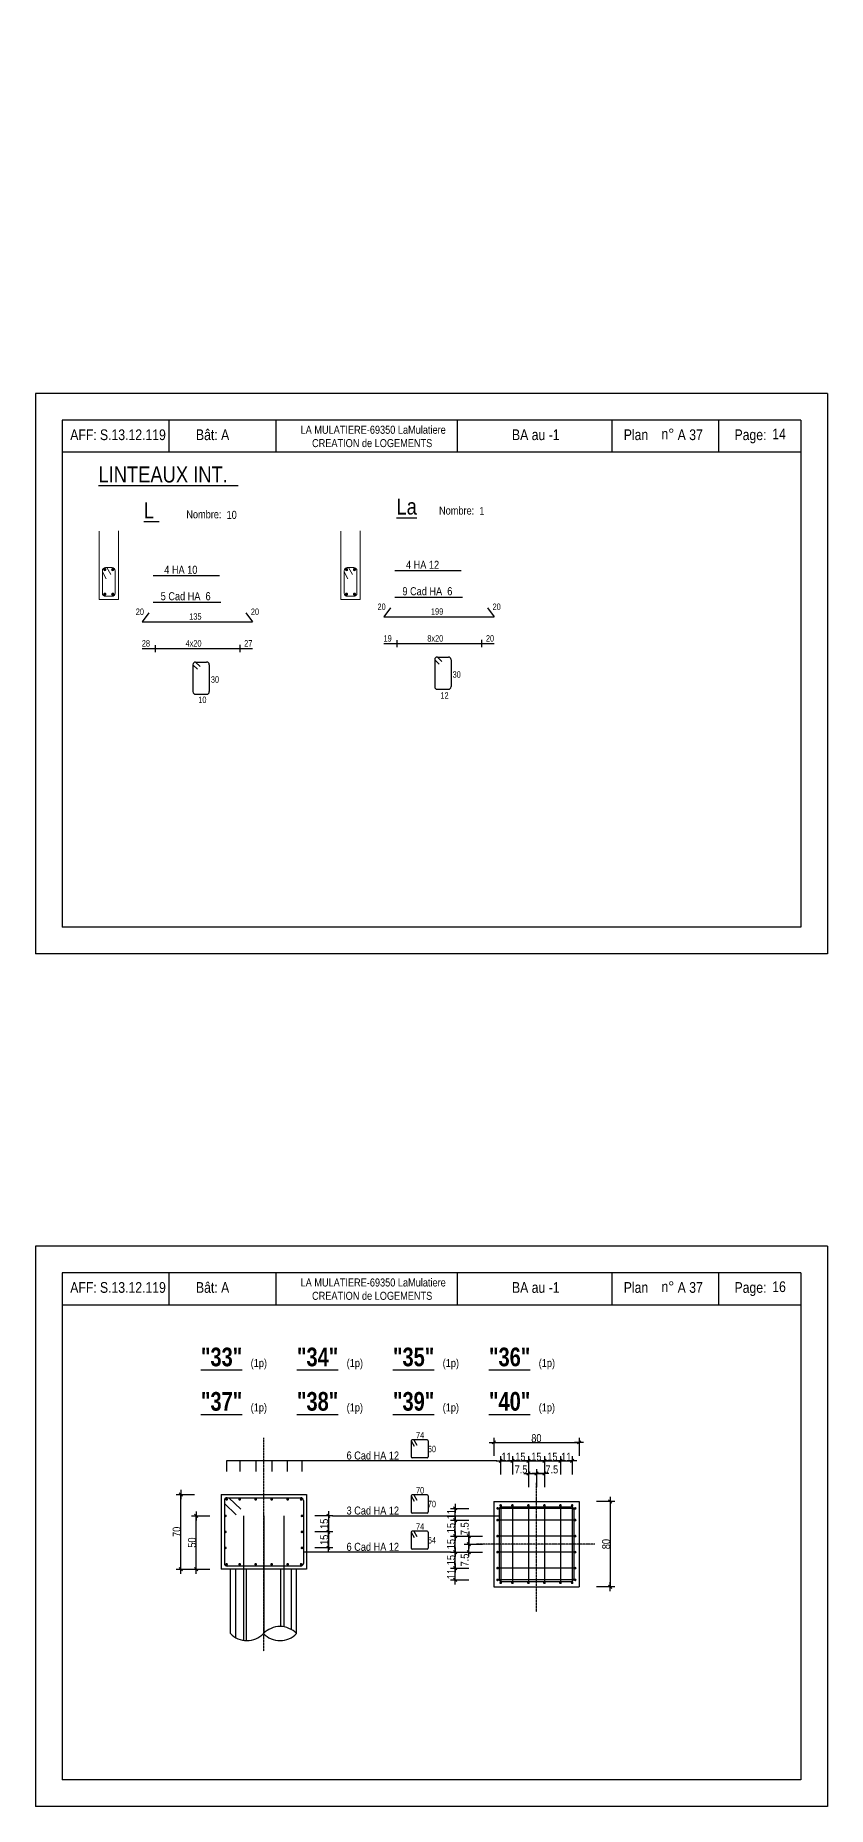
# Model space of a CAD drawing. Header units: metres. Extents: x -9927 to 45032, y -190416 to 12166.
# Drawn here: x -1080 to 405, y -170879 to -167559 of the extents above; entities that cross this region are included whole.
import ezdxf
from ezdxf.enums import TextEntityAlignment as Align

# ---------------------------------------------------------------- set-up
doc = ezdxf.new("R2010")
doc.units = ezdxf.units.M
doc.header["$PDMODE"] = 65
doc.linetypes.add('CACHE', pattern=[9.525, 6.35, -3.175])
doc.linetypes.add('TIRETPTX2', pattern=[50.8, 25.4, -12.7, 0, -12.7])
for name, color, linetype in [('01_fenetres', 171, 'Continuous'), ('01_linteaux', 3, 'Continuous'), ('01_poch_murs', 251, 'Continuous'), ('01_texte', 230, 'Continuous'), ('AA_COTES', 2, 'Continuous')]:
    doc.layers.add(name, color=color, linetype=linetype)
doc.styles.add('impact', font='impact.ttf')
doc.styles.add('STYLE2', font='ARIALN.TTF')
doc.dimstyles.new('JB25', dxfattribs={"dimscale": 0.1, "dimtxt": 150, "dimasz": 17, "dimexe": 0.1, "dimexo": 0.1, "dimgap": 0.09, "dimtad": 1, "dimdec": 1, "dimlfac": 0.5, "dimdsep": 46, "dimtxsty": 'STYLE2', "dimblk1": 'BOND_G', "dimblk2": 'BOND_D', "dimsah": 1, "dimcen": 1.5, "dimdle": 0.01, "dimse1": 1, "dimse2": 1, "dimclrd": 4, "dimclre": 2, "dimclrt": 5, "dimadec": 0, "dimazin": 0, "dimtfac": 2.333333, "dimtdec": 1, "dimtix": 1, "dimtmove": 2, "dimatfit": 3, "dimldrblk": 'BOND_G', "dimfxl": 1, "dimtolj": 1, "dimtzin": 0, "dimarcsym": 0})

# ---------------------------------------------------------------- blocks, each defined once
blk = doc.blocks.new('BOND_G')
at = {"layer": 'AA_COTES', "color": 0}
for p, q in [((5, 0), (-5, 0)), ((1.8, 1.8), (-1.8, -1.8)), ((0, -5), (0, 15))]:
    blk.add_line(p, q, dxfattribs=at)
blk = doc.blocks.new('BOND_D')
at = {"layer": 'AA_COTES', "color": 0}
for p, q in [((5, 0), (-5, 0)), ((-1.8, -1.8), (1.8, 1.8)), ((0, 5), (0, -15))]:
    blk.add_line(p, q, dxfattribs=at)
blk = doc.blocks.new('*D1679')
at = {"layer": '01_poch_murs', "color": 4, "lineweight": -2, "transparency": 16777216}
blk.add_line((-779.2, -170432.1), (-779.2, -170335.6), dxfattribs=at)
at = {"layer": 'DEFPOINTS', "color": 0, "lineweight": 0, "transparency": 16777216}
for p in [(-779.2, -170333.9), (-690.6, -170333.9), (-666.3, -170433.8)]:
    blk.add_point(p, dxfattribs=at)
at = {"layer": '01_poch_murs', "color": 4, "lineweight": -2, "transparency": 16777216, "xscale": 1.7, "yscale": 1.7, "zscale": 1.7}
for name, p, rotation in [('BOND_D', (-779.2, -170333.9), 90), ('BOND_G', (-779.2, -170433.8), 270)]:
    blk.add_blockref(name, p, dxfattribs=dict(at, rotation=rotation))
at = {"layer": '01_poch_murs', "color": 5, "transparency": 16777216, "insert": (-786.9, -170383.9), "char_height": 15, "attachment_point": 5, "rotation": 90, "style": 'STYLE2'}
blk.add_mtext('\\A1;50', dxfattribs=at)
blk = doc.blocks.new('*D1680')
at = {"layer": '01_poch_murs', "color": 4, "lineweight": -2, "transparency": 16777216}
blk.add_line((-206.6, -170230.7), (-188, -170230.7), dxfattribs=at)
at = {"layer": 'DEFPOINTS', "color": 0, "lineweight": 0, "transparency": 16777216}
for p in [(-186.3, -170230.7), (-208.3, -170313.1), (-186.3, -170313.1)]:
    blk.add_point(p, dxfattribs=at)
at = {"layer": '01_poch_murs', "color": 4, "lineweight": -2, "transparency": 16777216, "xscale": 1.7, "yscale": 1.7, "zscale": 1.7, "rotation": 180}
blk.add_blockref('BOND_G', (-208.3, -170230.7), dxfattribs=at)
at = {"layer": '01_poch_murs', "color": 4, "lineweight": -2, "transparency": 16777216, "xscale": 1.7, "yscale": 1.7, "zscale": 1.7}
blk.add_blockref('BOND_D', (-186.3, -170230.7), dxfattribs=at)
at = {"layer": '01_poch_murs', "color": 5, "transparency": 16777216, "insert": (-197.3, -170223.2), "char_height": 15, "attachment_point": 5, "style": 'STYLE2'}
blk.add_mtext('\\A1;11', dxfattribs=at)
blk = doc.blocks.new('*D1681')
at = {"layer": '01_poch_murs', "color": 4, "lineweight": -2, "transparency": 16777216}
blk.add_line((-184.6, 82.3), (-158, 82.3), dxfattribs=at)
at = {"layer": 'DEFPOINTS', "color": 0, "lineweight": 0, "transparency": 16777216}
for p in [(-156.3, 82.3), (-186.3, 0), (-156.3, -170313.1)]:
    blk.add_point(p, dxfattribs=at)
at = {"layer": '01_poch_murs', "color": 4, "lineweight": -2, "transparency": 16777216, "xscale": 1.7, "yscale": 1.7, "zscale": 1.7, "rotation": 180}
blk.add_blockref('BOND_G', (-186.3, 82.3), dxfattribs=at)
at = {"layer": '01_poch_murs', "color": 4, "lineweight": -2, "transparency": 16777216, "xscale": 1.7, "yscale": 1.7, "zscale": 1.7}
blk.add_blockref('BOND_D', (-156.3, 82.3), dxfattribs=at)
at = {"layer": '01_poch_murs', "color": 5, "transparency": 16777216, "insert": (-171.3, 90), "char_height": 15, "attachment_point": 5, "style": 'STYLE2'}
blk.add_mtext('\\A1;15', dxfattribs=at)
blk = doc.blocks.new('*D1682')
at = {"layer": '01_poch_murs', "color": 4, "lineweight": -2, "transparency": 16777216}
blk.add_line((-154.6, -170230.7), (-128, -170230.7), dxfattribs=at)
at = {"layer": 'DEFPOINTS', "color": 0, "lineweight": 0, "transparency": 16777216}
for p in [(-126.3, -170230.7), (-156.3, -170313.1), (-126.3, -170314.3)]:
    blk.add_point(p, dxfattribs=at)
at = {"layer": '01_poch_murs', "color": 4, "lineweight": -2, "transparency": 16777216, "xscale": 1.7, "yscale": 1.7, "zscale": 1.7, "rotation": 180}
blk.add_blockref('BOND_G', (-156.3, -170230.7), dxfattribs=at)
at = {"layer": '01_poch_murs', "color": 4, "lineweight": -2, "transparency": 16777216, "xscale": 1.7, "yscale": 1.7, "zscale": 1.7}
blk.add_blockref('BOND_D', (-126.3, -170230.7), dxfattribs=at)
at = {"layer": '01_poch_murs', "color": 5, "transparency": 16777216, "insert": (-141.3, -170223), "char_height": 15, "attachment_point": 5, "style": 'STYLE2'}
blk.add_mtext('\\A1;15', dxfattribs=at)
blk = doc.blocks.new('*D1683')
at = {"layer": '01_poch_murs', "color": 4, "lineweight": -2, "transparency": 16777216}
blk.add_line((-124.6, -170230.7), (-98, -170230.7), dxfattribs=at)
at = {"layer": 'DEFPOINTS', "color": 0, "lineweight": 0, "transparency": 16777216}
for p in [(-96.3, -170230.7), (-126.3, -170314.3), (-96.3, -170314.3)]:
    blk.add_point(p, dxfattribs=at)
at = {"layer": '01_poch_murs', "color": 4, "lineweight": -2, "transparency": 16777216, "xscale": 1.7, "yscale": 1.7, "zscale": 1.7, "rotation": 180}
blk.add_blockref('BOND_G', (-126.3, -170230.7), dxfattribs=at)
at = {"layer": '01_poch_murs', "color": 4, "lineweight": -2, "transparency": 16777216, "xscale": 1.7, "yscale": 1.7, "zscale": 1.7}
blk.add_blockref('BOND_D', (-96.3, -170230.7), dxfattribs=at)
at = {"layer": '01_poch_murs', "color": 5, "transparency": 16777216, "insert": (-111.3, -170223), "char_height": 15, "attachment_point": 5, "style": 'STYLE2'}
blk.add_mtext('\\A1;15', dxfattribs=at)
blk = doc.blocks.new('*D1684')
at = {"layer": '01_poch_murs', "color": 4, "lineweight": -2, "transparency": 16777216}
blk.add_line((-94.6, -170230.7), (-76, -170230.7), dxfattribs=at)
at = {"layer": 'DEFPOINTS', "color": 0, "lineweight": 0, "transparency": 16777216}
for p in [(-74.3, -170230.7), (-96.3, -170314.3), (-74.3, -170314.3)]:
    blk.add_point(p, dxfattribs=at)
at = {"layer": '01_poch_murs', "color": 4, "lineweight": -2, "transparency": 16777216, "xscale": 1.7, "yscale": 1.7, "zscale": 1.7, "rotation": 180}
blk.add_blockref('BOND_G', (-96.3, -170230.7), dxfattribs=at)
at = {"layer": '01_poch_murs', "color": 4, "lineweight": -2, "transparency": 16777216, "xscale": 1.7, "yscale": 1.7, "zscale": 1.7}
blk.add_blockref('BOND_D', (-74.3, -170230.7), dxfattribs=at)
at = {"layer": '01_poch_murs', "color": 5, "transparency": 16777216, "insert": (-85.3, -170223.2), "char_height": 15, "attachment_point": 5, "style": 'STYLE2'}
blk.add_mtext('\\A1;11', dxfattribs=at)
blk = doc.blocks.new('*D1685')
at = {"layer": '01_poch_murs', "color": 4, "lineweight": -2, "transparency": 16777216}
blk.add_line((-154.6, -170254.6), (-143, -170254.6), dxfattribs=at)
at = {"layer": 'DEFPOINTS', "color": 0, "lineweight": 0, "transparency": 16777216}
for p in [(-156.3, -170245.9), (-141.3, -170254.6), (-141.3, -170271.2)]:
    blk.add_point(p, dxfattribs=at)
at = {"layer": '01_poch_murs', "color": 4, "lineweight": -2, "transparency": 16777216, "xscale": 1.7, "yscale": 1.7, "zscale": 1.7, "rotation": 180}
blk.add_blockref('BOND_G', (-156.3, -170254.6), dxfattribs=at)
at = {"layer": '01_poch_murs', "color": 4, "lineweight": -2, "transparency": 16777216, "xscale": 1.7, "yscale": 1.7, "zscale": 1.7}
blk.add_blockref('BOND_D', (-141.3, -170254.6), dxfattribs=at)
at = {"layer": '01_poch_murs', "color": 5, "transparency": 16777216, "insert": (-170.1, -170246.9), "char_height": 15, "attachment_point": 5, "style": 'STYLE2'}
blk.add_mtext('\\A1;7.5', dxfattribs=at)
blk = doc.blocks.new('*D1677')
at = {"layer": '01_poch_murs', "color": 4, "lineweight": -2, "transparency": 16777216}
blk.add_line((-139.6, -170254.6), (-128, -170254.6), dxfattribs=at)
at = {"layer": 'DEFPOINTS', "color": 0, "lineweight": 0, "transparency": 16777216}
for p in [(-126.3, -170245.9), (-141.3, -170262.1), (-126.3, -170254.6)]:
    blk.add_point(p, dxfattribs=at)
at = {"layer": '01_poch_murs', "color": 4, "lineweight": -2, "transparency": 16777216, "xscale": 1.7, "yscale": 1.7, "zscale": 1.7, "rotation": 180}
blk.add_blockref('BOND_G', (-141.3, -170254.6), dxfattribs=at)
at = {"layer": '01_poch_murs', "color": 4, "lineweight": -2, "transparency": 16777216, "xscale": 1.7, "yscale": 1.7, "zscale": 1.7}
blk.add_blockref('BOND_D', (-126.3, -170254.6), dxfattribs=at)
at = {"layer": '01_poch_murs', "color": 5, "transparency": 16777216, "insert": (-112.4, -170246.9), "char_height": 15, "attachment_point": 5, "style": 'STYLE2'}
blk.add_mtext('\\A1;7.5', dxfattribs=at)
blk = doc.blocks.new('*D1686')
at = {"layer": '01_poch_murs', "color": 4, "lineweight": -2, "transparency": 16777216}
blk.add_line((-293.7, -170452.1), (-293.7, -170433.5), dxfattribs=at)
at = {"layer": 'DEFPOINTS', "color": 0, "lineweight": 0, "transparency": 16777216}
for p in [(-293.7, -170431.8), (-195.5, -170431.8), (-198.7, -170453.8)]:
    blk.add_point(p, dxfattribs=at)
at = {"layer": '01_poch_murs', "color": 4, "lineweight": -2, "transparency": 16777216, "xscale": 1.7, "yscale": 1.7, "zscale": 1.7}
for name, p, rotation in [('BOND_D', (-293.7, -170431.8), 90), ('BOND_G', (-293.7, -170453.8), 270)]:
    blk.add_blockref(name, p, dxfattribs=dict(at, rotation=rotation))
at = {"layer": '01_poch_murs', "color": 5, "transparency": 16777216, "insert": (-301.2, -170442.8), "char_height": 15, "attachment_point": 5, "rotation": 90, "style": 'STYLE2'}
blk.add_mtext('\\A1;11', dxfattribs=at)
blk = doc.blocks.new('*D1687')
at = {"layer": '01_poch_murs', "color": 4, "lineweight": -2, "transparency": 16777216}
blk.add_line((-293.7, -170430.1), (-293.7, -170403.5), dxfattribs=at)
at = {"layer": 'DEFPOINTS', "color": 0, "lineweight": 0, "transparency": 16777216}
for p in [(-293.7, -170401.8), (-196.7, -170401.8), (-196.7, -170431.8)]:
    blk.add_point(p, dxfattribs=at)
at = {"layer": '01_poch_murs', "color": 4, "lineweight": -2, "transparency": 16777216, "xscale": 1.7, "yscale": 1.7, "zscale": 1.7}
for name, p, rotation in [('BOND_D', (-293.7, -170401.8), 90), ('BOND_G', (-293.7, -170431.8), 270)]:
    blk.add_blockref(name, p, dxfattribs=dict(at, rotation=rotation))
at = {"layer": '01_poch_murs', "color": 5, "transparency": 16777216, "insert": (-301.4, -170416.8), "char_height": 15, "attachment_point": 5, "rotation": 90, "style": 'STYLE2'}
blk.add_mtext('\\A1;15', dxfattribs=at)
blk = doc.blocks.new('*D1688')
at = {"layer": '01_poch_murs', "color": 4, "lineweight": -2, "transparency": 16777216}
blk.add_line((-293.7, -170400.1), (-293.7, -170373.5), dxfattribs=at)
at = {"layer": 'DEFPOINTS', "color": 0, "lineweight": 0, "transparency": 16777216}
for p in [(-293.7, -170371.8), (-196.2, -170371.8), (-196.2, -170401.8)]:
    blk.add_point(p, dxfattribs=at)
at = {"layer": '01_poch_murs', "color": 4, "lineweight": -2, "transparency": 16777216, "xscale": 1.7, "yscale": 1.7, "zscale": 1.7}
for name, p, rotation in [('BOND_D', (-293.7, -170371.8), 90), ('BOND_G', (-293.7, -170401.8), 270)]:
    blk.add_blockref(name, p, dxfattribs=dict(at, rotation=rotation))
at = {"layer": '01_poch_murs', "color": 5, "transparency": 16777216, "insert": (-301.4, -170386.8), "char_height": 15, "attachment_point": 5, "rotation": 90, "style": 'STYLE2'}
blk.add_mtext('\\A1;15', dxfattribs=at)
blk = doc.blocks.new('*D1689')
at = {"layer": '01_poch_murs', "color": 4, "lineweight": -2, "transparency": 16777216}
blk.add_line((-293.7, -170370.1), (-293.7, -170343.5), dxfattribs=at)
at = {"layer": 'DEFPOINTS', "color": 0, "lineweight": 0, "transparency": 16777216}
for p in [(-293.7, -170341.8), (-197.1, -170341.8), (-201, -170371.8)]:
    blk.add_point(p, dxfattribs=at)
at = {"layer": '01_poch_murs', "color": 4, "lineweight": -2, "transparency": 16777216, "xscale": 1.7, "yscale": 1.7, "zscale": 1.7}
for name, p, rotation in [('BOND_D', (-293.7, -170341.8), 90), ('BOND_G', (-293.7, -170371.8), 270)]:
    blk.add_blockref(name, p, dxfattribs=dict(at, rotation=rotation))
at = {"layer": '01_poch_murs', "color": 5, "transparency": 16777216, "insert": (-301.4, -170356.8), "char_height": 15, "attachment_point": 5, "rotation": 90, "style": 'STYLE2'}
blk.add_mtext('\\A1;15', dxfattribs=at)
blk = doc.blocks.new('*D1690')
at = {"layer": '01_poch_murs', "color": 4, "lineweight": -2, "transparency": 16777216}
blk.add_line((-293.7, -170340.1), (-293.7, -170321.5), dxfattribs=at)
at = {"layer": 'DEFPOINTS', "color": 0, "lineweight": 0, "transparency": 16777216}
for p in [(-293.7, -170319.8), (-200.1, -170319.8), (-200.1, -170341.8)]:
    blk.add_point(p, dxfattribs=at)
at = {"layer": '01_poch_murs', "color": 4, "lineweight": -2, "transparency": 16777216, "xscale": 1.7, "yscale": 1.7, "zscale": 1.7}
for name, p, rotation in [('BOND_D', (-293.7, -170319.8), 90), ('BOND_G', (-293.7, -170341.8), 270)]:
    blk.add_blockref(name, p, dxfattribs=dict(at, rotation=rotation))
at = {"layer": '01_poch_murs', "color": 5, "transparency": 16777216, "insert": (-301.2, -170330.8), "char_height": 15, "attachment_point": 5, "rotation": 90, "style": 'STYLE2'}
blk.add_mtext('\\A1;11', dxfattribs=at)
blk = doc.blocks.new('*D1678')
at = {"layer": '01_poch_murs', "color": 4, "lineweight": -2, "transparency": 16777216}
blk.add_line((-184.6, -170230.7), (-158, -170230.7), dxfattribs=at)
at = {"layer": 'DEFPOINTS', "color": 0, "lineweight": 0, "transparency": 16777216}
for p in [(-186.3, -170238.2), (-156.3, -170230.7), (-156.3, -170238.2)]:
    blk.add_point(p, dxfattribs=at)
at = {"layer": '01_poch_murs', "color": 4, "lineweight": -2, "transparency": 16777216, "xscale": 1.7, "yscale": 1.7, "zscale": 1.7, "rotation": 180}
blk.add_blockref('BOND_G', (-186.3, -170230.7), dxfattribs=at)
at = {"layer": '01_poch_murs', "color": 4, "lineweight": -2, "transparency": 16777216, "xscale": 1.7, "yscale": 1.7, "zscale": 1.7}
blk.add_blockref('BOND_D', (-156.3, -170230.7), dxfattribs=at)
at = {"layer": '01_poch_murs', "color": 5, "transparency": 16777216, "insert": (-171.3, -170223), "char_height": 15, "attachment_point": 5, "style": 'STYLE2'}
blk.add_mtext('\\A1;15', dxfattribs=at)
blk = doc.blocks.new('*D1691')
at = {"layer": '01_poch_murs', "color": 4, "lineweight": -2, "transparency": 16777216}
blk.add_line((-268, -170400.1), (-268, -170388.5), dxfattribs=at)
at = {"layer": 'DEFPOINTS', "color": 0, "lineweight": 0, "transparency": 16777216}
for p in [(-271.2, -170401.8), (-268, -170386.8), (-254.1, -170386.8)]:
    blk.add_point(p, dxfattribs=at)
at = {"layer": '01_poch_murs', "color": 4, "lineweight": -2, "transparency": 16777216, "xscale": 1.7, "yscale": 1.7, "zscale": 1.7}
for name, p, rotation in [('BOND_D', (-268, -170386.8), 90), ('BOND_G', (-268, -170401.8), 270)]:
    blk.add_blockref(name, p, dxfattribs=dict(at, rotation=rotation))
at = {"layer": '01_poch_murs', "color": 5, "transparency": 16777216, "insert": (-275.6, -170416.7), "char_height": 15, "attachment_point": 5, "rotation": 90, "style": 'STYLE2'}
blk.add_mtext('\\A1;7.5', dxfattribs=at)
blk = doc.blocks.new('*D1692')
at = {"layer": '01_poch_murs', "color": 4, "lineweight": -2, "transparency": 16777216}
blk.add_line((-268, -170385.1), (-268, -170373.5), dxfattribs=at)
at = {"layer": 'DEFPOINTS', "color": 0, "lineweight": 0, "transparency": 16777216}
for p in [(-268, -170371.8), (-194.1, -170371.8), (-194.1, -170386.8)]:
    blk.add_point(p, dxfattribs=at)
at = {"layer": '01_poch_murs', "color": 4, "lineweight": -2, "transparency": 16777216, "xscale": 1.7, "yscale": 1.7, "zscale": 1.7}
for name, p, rotation in [('BOND_D', (-268, -170371.8), 90), ('BOND_G', (-268, -170386.8), 270)]:
    blk.add_blockref(name, p, dxfattribs=dict(at, rotation=rotation))
at = {"layer": '01_poch_murs', "color": 5, "transparency": 16777216, "insert": (-275.6, -170358), "char_height": 15, "attachment_point": 5, "rotation": 90, "style": 'STYLE2'}
blk.add_mtext('\\A1;7.5', dxfattribs=at)
blk = doc.blocks.new('*D1693')
at = {"layer": '01_poch_murs', "color": 4, "lineweight": -2, "transparency": 16777216}
blk.add_line((-531.3, -170335.5), (-531.3, -170362.1), dxfattribs=at)
at = {"layer": 'DEFPOINTS', "color": 0, "lineweight": 0, "transparency": 16777216}
for p in [(-579.5, -170333.8), (-578.2, -170363.8), (-531.3, -170363.8)]:
    blk.add_point(p, dxfattribs=at)
at = {"layer": '01_poch_murs', "color": 4, "lineweight": -2, "transparency": 16777216, "xscale": 1.7, "yscale": 1.7, "zscale": 1.7}
for name, p, rotation in [('BOND_G', (-531.3, -170333.8), 90), ('BOND_D', (-531.3, -170363.8), 270)]:
    blk.add_blockref(name, p, dxfattribs=dict(at, rotation=rotation))
at = {"layer": '01_poch_murs', "color": 5, "transparency": 16777216, "insert": (-539, -170348.8), "char_height": 15, "attachment_point": 5, "rotation": 90, "style": 'STYLE2'}
blk.add_mtext('\\A1;15', dxfattribs=at)
blk = doc.blocks.new('*D1694')
at = {"layer": '01_poch_murs', "color": 4, "lineweight": -2, "transparency": 16777216}
blk.add_line((-531.3, -170365.5), (-531.3, -170392.1), dxfattribs=at)
at = {"layer": 'DEFPOINTS', "color": 0, "lineweight": 0, "transparency": 16777216}
for p in [(-548.6, -170363.8), (-579.5, -170393.8), (-531.3, -170393.8)]:
    blk.add_point(p, dxfattribs=at)
at = {"layer": '01_poch_murs', "color": 4, "lineweight": -2, "transparency": 16777216, "xscale": 1.7, "yscale": 1.7, "zscale": 1.7}
for name, p, rotation in [('BOND_G', (-531.3, -170363.8), 90), ('BOND_D', (-531.3, -170393.8), 270)]:
    blk.add_blockref(name, p, dxfattribs=dict(at, rotation=rotation))
at = {"layer": '01_poch_murs', "color": 5, "transparency": 16777216, "insert": (-539, -170378.8), "char_height": 15, "attachment_point": 5, "rotation": 90, "style": 'STYLE2'}
blk.add_mtext('\\A1;15', dxfattribs=at)
blk = doc.blocks.new('*D1695')
at = {"layer": '01_poch_murs', "color": 4, "lineweight": -2, "transparency": 16777216}
blk.add_line((-807.9, -170432.1), (-807.9, -170295.5), dxfattribs=at)
at = {"layer": 'DEFPOINTS', "color": 0, "lineweight": 0, "transparency": 16777216}
for p in [(-807.9, -170293.8), (-732.2, -170293.8), (-732.2, -170433.8)]:
    blk.add_point(p, dxfattribs=at)
at = {"layer": '01_poch_murs', "color": 4, "lineweight": -2, "transparency": 16777216, "xscale": 1.7, "yscale": 1.7, "zscale": 1.7}
for name, p, rotation in [('BOND_D', (-807.9, -170293.8), 90), ('BOND_G', (-807.9, -170433.8), 270)]:
    blk.add_blockref(name, p, dxfattribs=dict(at, rotation=rotation))
at = {"layer": '01_poch_murs', "color": 5, "transparency": 16777216, "insert": (-815.6, -170363.8), "char_height": 15, "attachment_point": 5, "rotation": 90, "style": 'STYLE2'}
blk.add_mtext('\\A1;70', dxfattribs=at)
blk = doc.blocks.new('*D1696')
at = {"layer": '01_poch_murs', "color": 4, "lineweight": -2, "transparency": 16777216}
blk.add_line((-219.6, -170196.1), (-63, -170196.1), dxfattribs=at)
at = {"layer": 'DEFPOINTS', "color": 0, "lineweight": 0, "transparency": 16777216}
for p in [(-61.3, -170196.1), (-221.3, -170306.8), (-61.3, -170306.8)]:
    blk.add_point(p, dxfattribs=at)
at = {"layer": '01_poch_murs', "color": 4, "lineweight": -2, "transparency": 16777216, "xscale": 1.7, "yscale": 1.7, "zscale": 1.7, "rotation": 180}
blk.add_blockref('BOND_G', (-221.3, -170196.1), dxfattribs=at)
at = {"layer": '01_poch_murs', "color": 4, "lineweight": -2, "transparency": 16777216, "xscale": 1.7, "yscale": 1.7, "zscale": 1.7}
blk.add_blockref('BOND_D', (-61.3, -170196.1), dxfattribs=at)
at = {"layer": '01_poch_murs', "color": 5, "transparency": 16777216, "insert": (-141.3, -170188.4), "char_height": 15, "attachment_point": 5, "style": 'STYLE2'}
blk.add_mtext('\\A1;80', dxfattribs=at)
blk = doc.blocks.new('*D1697')
at = {"layer": '01_poch_murs', "color": 4, "lineweight": -2, "transparency": 16777216}
blk.add_line((-2.9, -170308.5), (-2.9, -170465.1), dxfattribs=at)
at = {"layer": 'DEFPOINTS', "color": 0, "lineweight": 0, "transparency": 16777216}
for p in [(-61.3, -170306.8), (-61.3, -170466.8), (-2.9, -170466.8)]:
    blk.add_point(p, dxfattribs=at)
at = {"layer": '01_poch_murs', "color": 4, "lineweight": -2, "transparency": 16777216, "xscale": 1.7, "yscale": 1.7, "zscale": 1.7}
for name, p, rotation in [('BOND_G', (-2.9, -170306.8), 90), ('BOND_D', (-2.9, -170466.8), 270)]:
    blk.add_blockref(name, p, dxfattribs=dict(at, rotation=rotation))
at = {"layer": '01_poch_murs', "color": 5, "transparency": 16777216, "insert": (-10.6, -170386.8), "char_height": 15, "attachment_point": 5, "rotation": 90, "style": 'STYLE2'}
blk.add_mtext('\\A1;80', dxfattribs=at)

msp = doc.modelspace()

# ---------------------------------------------------------------- linework, layer by layer
at = {"layer": '01_fenetres', "ltscale": 30}
for p, q in [((-1030.44, -168280.62), (-1030.44, -169230.62)), ((-1030.44, -168280.62), (-1030.44, -169230.62)), ((-1030.44, -168280.62), (-1030.44, -169230.62)), ((354.56, -168280.62), (-1030.44, -168280.62)), ((-830.44, -168280.62), (-830.44, -168340.62)), ((-630.05, -168280.62), (-630.05, -168340.62)), ((-289.88, -168280.62), (-289.88, -168340.62)), ((0.42, -168340.62), (0.42, -168280.62)), ((200.42, -168340.62), (200.42, -168280.62)), ((354.56, -168280.62), (354.56, -169230.62)), ((354.56, -168340.62), (-1030.44, -168340.62)), ((354.56, -169230.62), (-1030.44, -169230.62)), ((-1030.44, -169878.69), (-1030.44, -170828.69)), ((-1030.44, -169878.69), (-1030.44, -170828.69)), ((-1030.44, -169878.69), (-1030.44, -170828.69)), ((354.56, -169878.69), (-1030.44, -169878.69)), ((-830.44, -169878.69), (-830.44, -169938.69)), ((-630.05, -169878.69), (-630.05, -169938.69)), ((-289.88, -169878.69), (-289.88, -169938.69)), ((0.42, -169938.69), (0.42, -169878.69)), ((200.42, -169938.69), (200.42, -169878.69)), ((354.56, -169878.69), (354.56, -170828.69)), ((354.56, -169938.69), (-1030.44, -169938.69)), ((354.56, -170828.69), (-1030.44, -170828.69))]:
    msp.add_line(p, q, dxfattribs=at)
at = {"layer": '01_linteaux', "linetype": 'ByBlock', "lineweight": 18}
for p, q in [((-960.87, -168488.44), (-960.87, -168616.51)), ((-924.87, -168487.92), (-924.87, -168616.51)), ((-507.75, -168488.44), (-507.75, -168616.51)), ((-471.75, -168487.92), (-471.75, -168616.51)), ((-954.87, -168562.51), (-954.87, -168604.51)), ((-954.87, -168564.67), (-947.64, -168577.66)), ((-948.87, -168556.51), (-936.87, -168556.51)), ((-946.48, -168556.51), (-939.25, -168569.49)), ((-930.87, -168562.51), (-930.87, -168604.51)), ((-501.75, -168562.51), (-501.75, -168604.51)), ((-501.75, -168564.67), (-494.52, -168577.66)), ((-495.75, -168556.51), (-483.75, -168556.51)), ((-493.36, -168556.51), (-486.13, -168569.49)), ((-477.75, -168562.51), (-477.75, -168604.51)), ((-960.87, -168616.51), (-938.87, -168616.51)), ((-948.87, -168610.51), (-936.87, -168610.51)), ((-938.87, -168616.51), (-924.87, -168616.51)), ((-938.87, -168616.51), (-938.87, -168616.51)), ((-507.75, -168616.51), (-485.75, -168616.51)), ((-495.75, -168610.51), (-483.75, -168610.51)), ((-485.75, -168616.51), (-471.75, -168616.51)), ((-485.75, -168616.51), (-485.75, -168616.51))]:
    msp.add_line(p, q, dxfattribs=at)
at = {"layer": '01_linteaux', "linetype": 'Continuous'}
for p, q in [((-880.14, -168708.62), (-673.68, -168708.62)), ((-856.13, -168701.91), (-856.13, -168715.33)), ((-697.39, -168701.26), (-697.39, -168715.21)), ((-427.02, -168699.28), (-220.56, -168699.28)), ((-403.01, -168692.57), (-403.01, -168705.98)), ((-244.27, -168691.91), (-244.27, -168705.86)), ((-785.07, -168738.67), (-785.07, -168789.2)), ((-785.07, -168738.67), (-776.66, -168746.99)), ((-780.07, -168733.67), (-759.45, -168733.67)), ((-780.07, -168733.67), (-771.66, -168741.99)), ((-754.45, -168738.67), (-754.45, -168789.2)), ((-331.95, -168729.33), (-331.95, -168779.85)), ((-331.95, -168729.33), (-323.54, -168737.65)), ((-326.95, -168724.33), (-306.32, -168724.33)), ((-326.95, -168724.33), (-318.54, -168732.65)), ((-301.32, -168729.33), (-301.32, -168779.85)), ((-326.95, -168784.85), (-306.32, -168784.85)), ((-301.32, -168777.82), (-301.32, -168779.85)), ((-780.07, -168794.2), (-759.45, -168794.2)), ((-754.45, -168787.17), (-754.45, -168789.2))]:
    msp.add_line(p, q, dxfattribs=at)
at = {"layer": '01_linteaux', "linetype": 'TIRETPTX2', "ltscale": 0.02}
for p, q in [((-652.55, -170587.68), (-652.55, -170187.45)), ((-141.32, -170513.81), (-141.32, -170271.17)), ((-31.79, -170386.83), (-254.11, -170386.83))]:
    msp.add_line(p, q, dxfattribs=at)
at = {"layer": '01_linteaux'}
for p, q in [((-376.02, -170193.18), (-376.02, -170223.38)), ((-376.02, -170193.18), (-370.59, -170203.46)), ((-345.96, -170191.18), (-374.02, -170191.18)), ((-371.09, -170191.18), (-365.65, -170201.46)), ((-343.96, -170193.18), (-343.96, -170223.38)), ((-345.96, -170225.38), (-374.02, -170225.38)), ((-732.18, -170293.83), (-572.19, -170293.83)), ((-732.18, -170293.83), (-732.18, -170433.83)), ((-726.18, -170304.83), (-726.18, -170422.83)), ((-726.18, -170310.83), (-703.87, -170332.12)), ((-721.18, -170299.83), (-583.19, -170299.83)), ((-717.98, -170299.83), (-695.66, -170321.12)), ((-578.19, -170304.83), (-578.19, -170422.83)), ((-572.19, -170293.83), (-572.19, -170433.83)), ((-376.02, -170296.3), (-376.02, -170326.5)), ((-376.02, -170296.3), (-370.59, -170306.57)), ((-345.96, -170294.3), (-374.02, -170294.3)), ((-371.09, -170294.3), (-365.65, -170304.57)), ((-343.96, -170296.3), (-343.96, -170326.5)), ((-221.32, -170306.83), (-61.32, -170306.83)), ((-221.32, -170306.83), (-221.32, -170466.83)), ((-61.32, -170306.83), (-61.32, -170466.83)), ((-345.96, -170328.5), (-374.02, -170328.5)), ((-68.6, -170319.83), (-214.05, -170319.83)), ((-68.6, -170341.83), (-214.05, -170341.83)), ((-211.32, -170321.83), (-211.32, -170451.83)), ((-208.27, -170315.55), (-208.27, -170459.35)), ((-206.32, -170316.83), (-76.32, -170316.83)), ((-186.26, -170315.55), (-186.26, -170459.35)), ((-156.26, -170314.28), (-156.26, -170458.08)), ((-126.26, -170314.28), (-126.26, -170458.08)), ((-96.26, -170314.28), (-96.26, -170458.08)), ((-74.26, -170314.28), (-74.26, -170458.08)), ((-71.32, -170321.83), (-71.32, -170451.83)), ((-376.02, -170364.29), (-376.02, -170394.49)), ((-376.02, -170364.29), (-370.59, -170374.56)), ((-345.96, -170362.29), (-374.02, -170362.29)), ((-371.09, -170362.29), (-365.65, -170372.56)), ((-343.96, -170364.29), (-343.96, -170394.49)), ((-68.6, -170371.83), (-214.05, -170371.83)), ((-345.96, -170396.49), (-374.02, -170396.49)), ((-68.6, -170401.83), (-214.05, -170401.83)), ((-572.19, -170433.83), (-732.18, -170433.83)), ((-583.19, -170427.83), (-721.18, -170427.83)), ((-714.91, -170554.35), (-714.91, -170433.83)), ((-590.91, -170554.35), (-590.91, -170433.83)), ((-68.6, -170431.83), (-214.05, -170431.83)), ((-221.32, -170466.83), (-61.32, -170466.83)), ((-68.6, -170453.83), (-214.05, -170453.83)), ((-206.32, -170456.83), (-76.32, -170456.83))]:
    msp.add_line(p, q, dxfattribs=at)
at = {"layer": '01_linteaux', "linetype": 'CACHE', "ltscale": 0.15}
for p, q in [((-690.61, -170333.91), (-690.61, -170566.92)), ((-652.55, -170333.91), (-652.55, -170553.98)), ((-614.49, -170333.91), (-614.49, -170541.89))]:
    msp.add_line(p, q, dxfattribs=at)
at = {"layer": '01_linteaux', "const_width": 2.5}
for points in [[(-720.83, -170302.99, -1), (-723.33, -170302.99, -1)], [(-698.8, -170302.99, 1), (-696.3, -170302.99, 1)], [(-668.8, -170302.99, 1), (-666.3, -170302.99, 1)], [(-638.8, -170302.99, 1), (-636.3, -170302.99, 1)], [(-608.8, -170302.99, 1), (-606.3, -170302.99, 1)], [(-583.54, -170302.99, 1), (-581.04, -170302.99, 1)], [(-209.51, -170314.3, 1), (-207.01, -170314.3, 1)], [(-187.51, -170314.3, 1), (-185.01, -170314.3, 1)], [(-157.51, -170314.3, 1), (-155.01, -170314.3, 1)], [(-127.51, -170314.3, 1), (-125.01, -170314.3, 1)], [(-97.51, -170314.3, 1), (-95.01, -170314.3, 1)], [(-75.51, -170314.3, 1), (-73.01, -170314.3, 1)], [(-723.13, -170333.83, -1), (-725.63, -170333.83, -1)], [(-581.97, -170333.83, 1), (-579.47, -170333.83, 1)], [(-215.3, -170319.83, 1), (-212.8, -170319.83, 1)], [(-215.3, -170341.83, 1), (-212.8, -170341.83, 1)], [(-67.35, -170319.83, -1), (-69.85, -170319.83, -1)], [(-67.35, -170341.83, -1), (-69.85, -170341.83, -1)], [(-723.13, -170363.83, -1), (-725.63, -170363.83, -1)], [(-581.97, -170363.83, 1), (-579.47, -170363.83, 1)], [(-215.3, -170371.83, 1), (-212.8, -170371.83, 1)], [(-67.35, -170371.83, -1), (-69.85, -170371.83, -1)], [(-723.13, -170393.83, 1), (-725.63, -170393.83, 1)], [(-581.97, -170393.83, -1), (-579.47, -170393.83, -1)], [(-215.3, -170401.83, 1), (-212.8, -170401.83, 1)], [(-67.35, -170401.83, -1), (-69.85, -170401.83, -1)], [(-720.83, -170424.67, 1), (-723.33, -170424.67, 1)], [(-698.8, -170424.67, -1), (-696.3, -170424.67, -1)], [(-668.8, -170424.67, -1), (-666.3, -170424.67, -1)], [(-638.8, -170424.67, -1), (-636.3, -170424.67, -1)], [(-608.8, -170424.67, -1), (-606.3, -170424.67, -1)], [(-583.54, -170424.67, -1), (-581.04, -170424.67, -1)], [(-215.3, -170431.83, 1), (-212.8, -170431.83, 1)], [(-67.35, -170431.83, -1), (-69.85, -170431.83, -1)], [(-215.3, -170453.83, 1), (-212.8, -170453.83, 1)], [(-209.51, -170459.35, -1), (-207.01, -170459.35, -1)], [(-187.51, -170459.35, -1), (-185.01, -170459.35, -1)], [(-157.51, -170459.35, -1), (-155.01, -170459.35, -1)], [(-127.51, -170459.35, -1), (-125.01, -170459.35, -1)], [(-97.51, -170459.35, -1), (-95.01, -170459.35, -1)], [(-75.51, -170459.35, -1), (-73.01, -170459.35, -1)], [(-67.35, -170453.83, -1), (-69.85, -170453.83, -1)]]:
    msp.add_lwpolyline(points, format="xyb", close=True, dxfattribs=at)
at = {"layer": '01_linteaux', "linetype": 'ByBlock', "lineweight": 18}
for centre, start, end in [((-948.87, -168562.51), 90, 180), ((-936.87, -168562.51), 0, 90), ((-495.75, -168562.51), 90, 180), ((-483.75, -168562.51), 0, 90), ((-948.87, -168604.51), 180, 270), ((-936.87, -168604.51), 270, 0), ((-495.75, -168604.51), 180, 270), ((-483.75, -168604.51), 270, 0)]:
    msp.add_arc(centre, 6, start, end, dxfattribs=at)
at = {"layer": '01_linteaux', "linetype": 'Continuous'}
for centre, start, end in [((-780.07, -168738.67), 90, 180), ((-759.45, -168738.67), 0, 90), ((-326.95, -168729.33), 90, 180), ((-306.32, -168729.33), 0, 90), ((-326.95, -168779.85), 180, 270), ((-306.32, -168779.85), 270, 0), ((-780.07, -168789.2), 180, 270), ((-759.45, -168789.2), 270, 0)]:
    msp.add_arc(centre, 5, start, end, dxfattribs=at)
at = {"layer": '01_linteaux'}
for centre, radius, start, end in [((-374.02, -170193.18), 2, 90, 180), ((-345.96, -170193.18), 2, 0, 90), ((-374.02, -170223.38), 2, 180, 270), ((-345.96, -170223.38), 2, 270, 0), ((-721.18, -170304.83), 5, 90, 180), ((-583.19, -170304.83), 5, 0, 90), ((-374.02, -170296.3), 2, 90, 180), ((-345.96, -170296.3), 2, 0, 90), ((-374.02, -170326.5), 2, 180, 270), ((-345.96, -170326.5), 2, 270, 0), ((-206.32, -170321.83), 5, 90, 180), ((-76.32, -170321.83), 5, 0, 90), ((-374.02, -170364.29), 2, 90, 180), ((-345.96, -170364.29), 2, 0, 90), ((-374.02, -170394.49), 2, 180, 270), ((-345.96, -170394.49), 2, 270, 0), ((-721.18, -170422.83), 5, 180, 270), ((-583.19, -170422.83), 5, 270, 0), ((-206.32, -170451.83), 5, 180, 270), ((-76.32, -170451.83), 5, 270, 0), ((-621.91, -170584.49), 43.24, 44.19387, 135.80613), ((-683.91, -170524.21), 43.24, 224.19387, 315.80613), ((-621.91, -170524.21), 43.24, 224.19387, 315.80613)]:
    msp.add_arc(centre, radius, start, end, dxfattribs=at)
at = {"layer": '01_poch_murs'}
for p, q in [((-704.91, -170562), (-704.91, -170433.83)), ((-684.91, -170567.43), (-684.91, -170433.83)), ((-620.91, -170433.83), (-620.91, -170541.26)), ((-600.91, -170433.83), (-600.91, -170546.69))]:
    msp.add_line(p, q, dxfattribs=at)
at = {"layer": '01_texte', "ltscale": 30}
for p, q in [((-1080.44, -168230.62), (-1080.44, -169280.62)), ((404.56, -168230.62), (-1080.44, -168230.62)), ((404.56, -168230.62), (404.56, -169280.62)), ((-859.77, -168571.31), (-735.14, -168571.31)), ((-406.65, -168561.97), (-282.02, -168561.97)), ((-406.65, -168611.95), (-279.8, -168611.95)), ((-867.72, -168641.54), (-880.14, -168658.09)), ((-859.77, -168621.3), (-732.93, -168621.3)), ((-686.09, -168641.54), (-673.68, -168658.09)), ((-414.6, -168632.2), (-427.02, -168648.74)), ((-427.02, -168648.74), (-220.56, -168648.74)), ((-232.97, -168632.2), (-220.56, -168648.74)), ((-880.14, -168658.09), (-673.68, -168658.09)), ((404.56, -169280.62), (-1080.44, -169280.62)), ((-1080.44, -169828.69), (-1080.44, -170878.69)), ((404.56, -169828.69), (-1080.44, -169828.69)), ((404.56, -169828.69), (404.56, -170878.69)), ((404.56, -170878.69), (-1080.44, -170878.69))]:
    msp.add_line(p, q, dxfattribs=at)
at = {"layer": '01_texte'}
for p, q in [((-215.76, -170230.72), (-722.2, -170230.72)), ((-722.2, -170230.72), (-722.2, -170250.62)), ((-697.23, -170230.72), (-697.23, -170250.62)), ((-667.06, -170230.72), (-667.06, -170250.62)), ((-637.41, -170230.72), (-637.41, -170250.62)), ((-608.81, -170230.72), (-608.81, -170250.62)), ((-581.24, -170230.72), (-581.24, -170250.62)), ((-523.81, -170333.83), (-211.32, -170333.83)), ((-301.21, -170401.83), (-578.19, -170401.83))]:
    msp.add_line(p, q, dxfattribs=at)
at = {"layer": '01_texte', "ltscale": 30, "const_width": 3, "flags": 128}
for points in [[(-948.8, -168560.43, 1), (-951.8, -168560.43, 1)], [(-936.95, -168560.43, -1), (-933.95, -168560.43, -1)], [(-495.68, -168560.43, 1), (-498.68, -168560.43, 1)], [(-483.83, -168560.43, -1), (-480.83, -168560.43, -1)], [(-948.8, -168606.58, -1), (-951.8, -168606.58, -1)], [(-936.95, -168606.58, 1), (-933.95, -168606.58, 1)], [(-495.68, -168606.58, -1), (-498.68, -168606.58, -1)], [(-483.83, -168606.58, 1), (-480.83, -168606.58, 1)]]:
    msp.add_lwpolyline(points, format="xyb", close=True, dxfattribs=at)

# ---------------------------------------------------------------- texts
at = {"layer": '01_texte', "style": 'STYLE2'}
for s, height, p in [('AFF:', 20, (-1015.15, -168317.78)), ('S.13.12.119', 20, (-959.48, -168317.78)), ('Bât: A', 20, (-779.51, -168317.78)), ('LA MULATIERE-69350 LaMulatiere', 15, (-583.35, -168305.91)), ('CREATION de LOGEMENTS', 15, (-561.87, -168330.91)), ('BA au -1', 20, (-187.05, -168317.78)), ('Plan', 20, (22.47, -168317.78)), ('n%%D', 20, (93.15, -168316.33)), ('A 37', 20, (123.5, -168317.78)), ('Page:', 20, (230.14, -168317.78)), ('14', 20, (300.82, -168316.33)), ('%%UL ', 30, (-877.35, -168464.4)), ('Nombre:', 15, (-797.54, -168464.4)), ('10', 15, (-722.12, -168465.4)), ('%%ULa', 30, (-403.59, -168457.34)), ('Nombre:', 15, (-323.78, -168457.34)), ('1', 15, (-248.36, -168458.35)), ('4 HA 10', 15, (-838.9, -168568.36)), ('4 HA 12', 15, (-385.78, -168559.01)), ('5 Cad HA  6', 15, (-845.57, -168617.85)), ('9 Cad HA  6', 15, (-392.45, -168608.5)), ('20', 12, (-892.28, -168645.49)), ('135', 12, (-792.02, -168654.3)), ('20', 12, (-676.54, -168645.49)), ('20', 12, (-439.15, -168636.14)), ('199', 12, (-338.9, -168644.95)), ('20', 12, (-223.41, -168636.14)), ('19', 12, (-427.78, -168695.37)), ('8x20', 12, (-345.75, -168695.37)), ('20', 12, (-235.9, -168695.37)), ('28', 12, (-880.91, -168704.72)), ('4x20', 12, (-798.87, -168704.72)), ('27', 12, (-689.02, -168704.72)), ('30', 12, (-298.38, -168763.14)), ('30', 12, (-751.5, -168772.49)), ('10', 12, (-775.08, -168810.45)), ('12', 12, (-321.22, -168802.4)), ('AFF:', 20, (-1015.15, -169915.84)), ('S.13.12.119', 20, (-959.48, -169915.84)), ('Bât: A', 20, (-779.51, -169915.84)), ('LA MULATIERE-69350 LaMulatiere', 15, (-583.35, -169903.97)), ('CREATION de LOGEMENTS', 15, (-561.87, -169928.97)), ('BA au -1', 20, (-187.05, -169915.84)), ('Plan', 20, (22.47, -169915.84)), ('n%%D', 20, (93.15, -169914.39)), ('A 37', 20, (123.5, -169915.84)), ('Page:', 20, (230.14, -169915.84)), ('16', 20, (300.82, -169914.39)), ('(1p)', 15, (-676.92, -170054.91)), ('(1p)', 15, (-496.92, -170054.91)), ('(1p)', 15, (-316.92, -170054.91)), ('(1p)', 15, (-136.92, -170054.91)), ('(1p)', 15, (-676.92, -170138.14)), ('(1p)', 15, (-496.92, -170138.14)), ('(1p)', 15, (-316.92, -170138.14)), ('(1p)', 15, (-136.92, -170138.14)), ('6 Cad HA 12', 15, (-497.14, -170228.27)), ('3 Cad HA 12', 15, (-497.14, -170331.38)), ('6 Cad HA 12', 15, (-497.14, -170399.38))]:
    msp.add_text(s, height=height, dxfattribs=at).set_placement(p)
msp.add_text('%%ULINTEAUX INT.  ', height=30, dxfattribs=at).set_placement((-831.41, -168382.4), align=Align.MIDDLE)
at = {"layer": '01_texte', "style": 'impact'}
for s, p in [('%%U"33"', (-731.46, -170063.99)), ('%%U"34"', (-551.46, -170063.99)), ('%%U"35"', (-371.46, -170063.99)), ('%%U"36"', (-191.46, -170063.99)), ('%%U"37"', (-731.46, -170147.21)), ('%%U"38"', (-551.46, -170147.21)), ('%%U"39"', (-371.46, -170147.21)), ('%%U"40"', (-191.46, -170147.21))]:
    msp.add_text(s, height=35, dxfattribs=at).set_placement(p, align=Align.BOTTOM_CENTER)
at = {"layer": '01_texte', "style": 'STYLE2', "width": 0.8}
for s, p in [('74', (-351.64, -170188.8)), ('60', (-329.6, -170214.54)), ('70', (-351.64, -170291.92)), ('70', (-329.6, -170317.66)), ('74', (-351.64, -170359.91)), ('64', (-329.6, -170385.65))]:
    msp.add_text(s, height=12, dxfattribs=at).set_placement(p, align=Align.RIGHT)

# ---------------------------------------------------------------- dimensions: what is measured, and where the dimension line sits
at = {"layer": '01_poch_murs'}
for base, p1, p2, picture, middle in [((-156.3, 82.34), (-186.26, 0), (-156.3, -170313.05), '*D1681', (-171.28, 90)), ((-61.32, -170196.06), (-221.32, -170306.83), (-61.32, -170306.83), '*D1696', (-141.32, -170188.39)), ((-156.3, -170230.72), (-186.26, -170238.22), (-156.3, -170238.22), '*D1678', (-171.28, -170223.05)), ((-126.26, -170230.72), (-156.3, -170313.05), (-126.26, -170314.3), '*D1682', (-141.28, -170223.05)), ((-96.26, -170230.72), (-126.26, -170314.3), (-96.26, -170314.3), '*D1683', (-111.26, -170223.05)), ((-186.26, -170230.72), (-208.26, -170313.05), (-186.26, -170313.05), '*D1680', (-197.26, -170223.18)), ((-74.26, -170230.72), (-96.26, -170314.3), (-74.26, -170314.28), '*D1684', (-85.26, -170223.18))]:
    dim = msp.add_linear_dim(base=base, p1=p1, p2=p2, dimstyle='JB25', dxfattribs=at)
    dim.commit()
    dim.dimension.update_dxf_attribs({"geometry": picture, "text_midpoint": middle})
for base, p1, p2, picture, middle in [((-141.32, -170254.58), (-156.3, -170245.94), (-141.32, -170271.17), '*D1685', (-170.07, -170246.95)), ((-126.26, -170254.58), (-141.32, -170262.08), (-126.26, -170245.94), '*D1677', (-112.38, -170246.95))]:
    dim = msp.add_linear_dim(base=base, p1=p1, p2=p2, dimstyle='JB25', dxfattribs=at)
    dim.commit()
    dim.dimension.update_dxf_attribs({"geometry": picture, "text_midpoint": middle, "dimtype": 160})
for base, p1, p2, picture, middle in [((-807.91, -170293.83), (-732.18, -170433.83), (-732.18, -170293.83), '*D1695', (-815.58, -170363.83)), ((-293.71, -170319.83), (-200.11, -170341.83), (-200.11, -170319.83), '*D1690', (-301.25, -170330.83)), ((-2.93, -170466.83), (-61.32, -170306.83), (-61.32, -170466.83), '*D1697', (-10.6, -170386.83)), ((-779.2, -170333.91), (-666.34, -170433.83), (-690.61, -170333.91), '*D1679', (-786.87, -170383.87)), ((-531.31, -170363.83), (-579.47, -170333.83), (-578.19, -170363.83), '*D1693', (-538.98, -170348.83)), ((-293.71, -170341.83), (-201.02, -170371.83), (-197.13, -170341.83), '*D1689', (-301.38, -170356.83)), ((-531.31, -170393.83), (-548.64, -170363.83), (-579.47, -170393.83), '*D1694', (-538.98, -170378.83)), ((-293.71, -170371.83), (-196.22, -170401.83), (-196.22, -170371.83), '*D1688', (-301.38, -170386.83)), ((-293.71, -170401.83), (-196.68, -170431.83), (-196.68, -170401.83), '*D1687', (-301.38, -170416.83)), ((-293.71, -170431.83), (-198.73, -170453.83), (-195.53, -170431.83), '*D1686', (-301.25, -170442.83))]:
    dim = msp.add_linear_dim(base=base, p1=p1, p2=p2, angle=90, dimstyle='JB25', dxfattribs=at)
    dim.commit()
    dim.dimension.update_dxf_attribs({"geometry": picture, "text_midpoint": middle})
for base, p1, p2, picture, middle in [((-268.01, -170371.83), (-194.11, -170386.83), (-194.11, -170371.83), '*D1692', (-275.64, -170358.02)), ((-268.01, -170386.83), (-271.21, -170401.83), (-254.11, -170386.83), '*D1691', (-275.64, -170416.74))]:
    dim = msp.add_linear_dim(base=base, p1=p1, p2=p2, angle=90, dimstyle='JB25', dxfattribs=at)
    dim.commit()
    dim.dimension.update_dxf_attribs({"geometry": picture, "text_midpoint": middle, "dimtype": 160})

doc.saveas('drawing.dxf')
